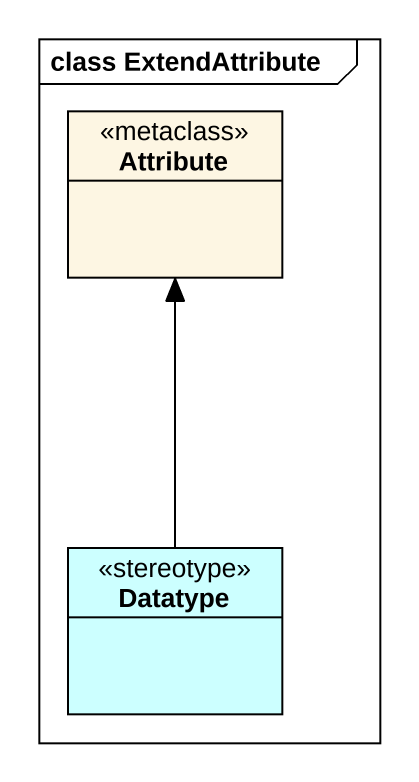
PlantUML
@startuml
mainframe class ExtendAttribute
hide circle
hide empty members
class Attribute <<metaclass>>
class Datatype <<stereotype>> #CCFFFF
Datatype -up-> Attribute
@enduml
